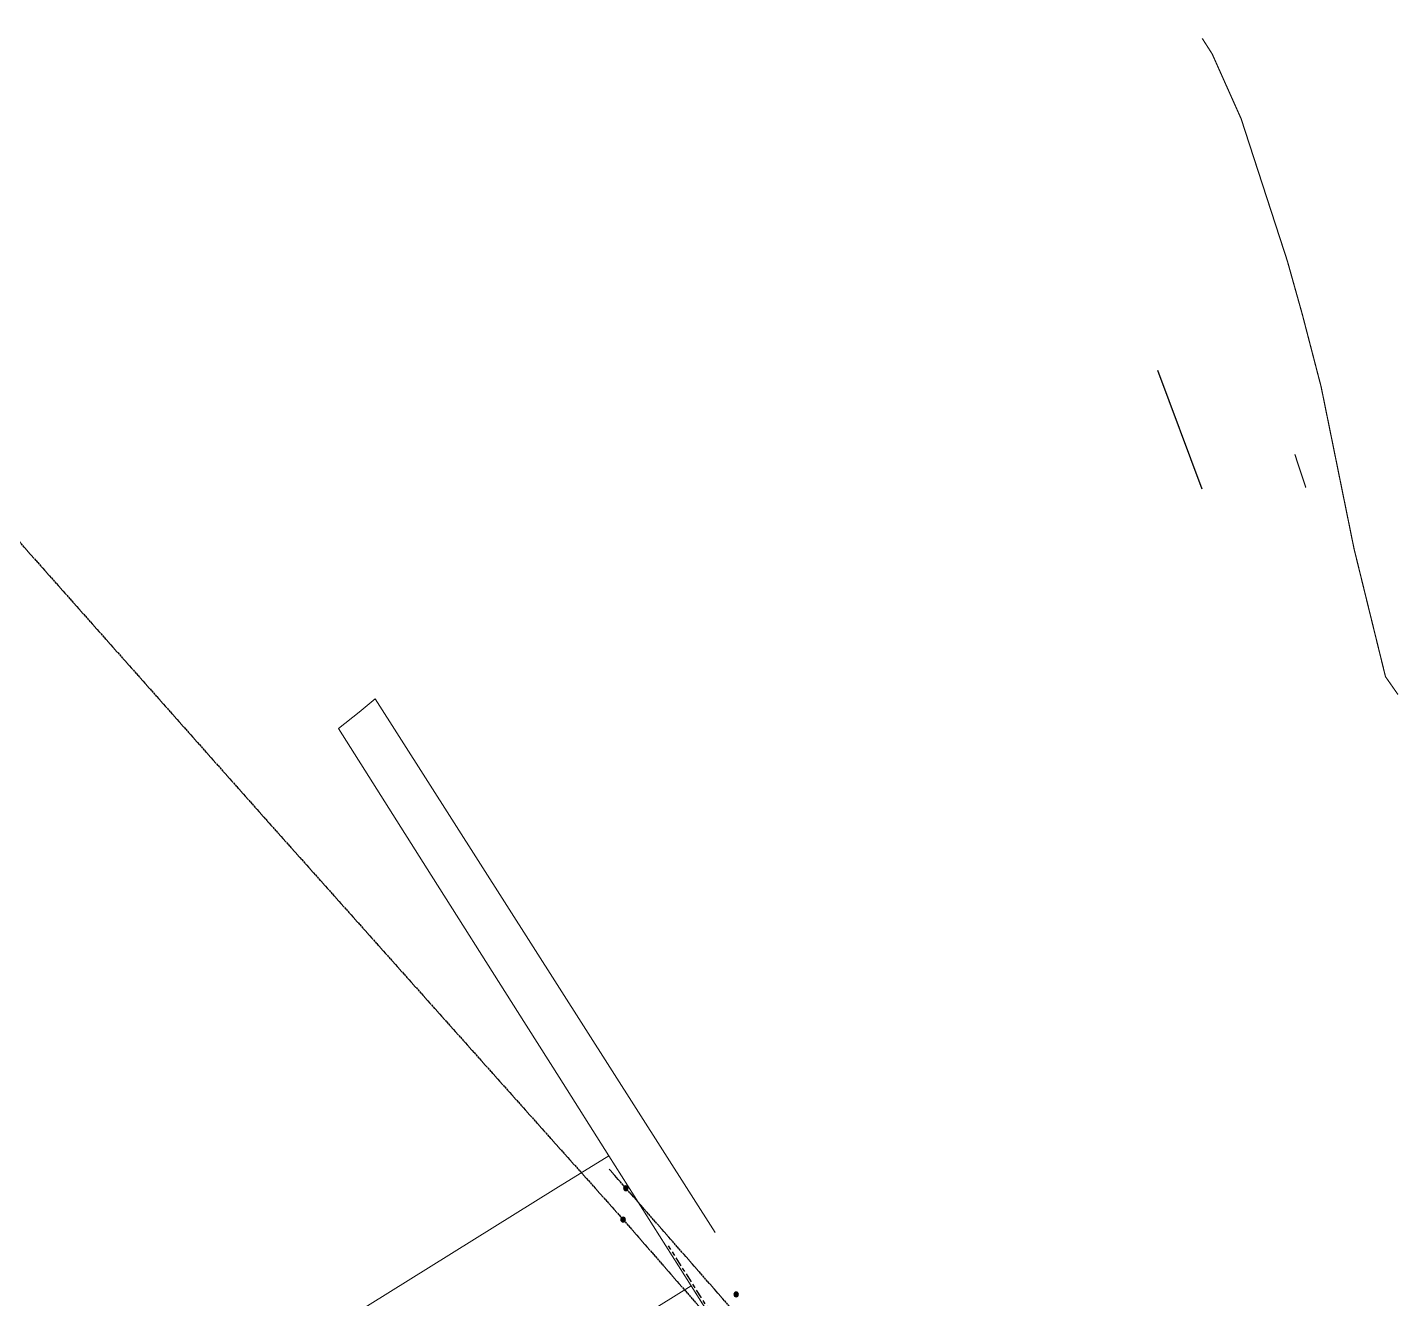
# Model space of a CAD drawing. Header units: metres. Extents: x 303957 to 307239, y 6268736 to 6272503.
# Drawn here: x 305591 to 306180, y 6270312 to 6270858 of the extents above; entities that cross this region are included whole.
import ezdxf
from ezdxf.enums import TextEntityAlignment as Align

# ---------------------------------------------------------------- set-up
doc = ezdxf.new("R2010")
doc.units = ezdxf.units.M
for name, pattern in [('Cable Exist OH', [1, 1, 0]), ('Cable Exist UG', [8.2, 4, -1.2, 1.8, -1.2]), ('IE Trench LV', [6.5, 5, -1.5])]:
    doc.linetypes.add(name, pattern=pattern)
doc.layers.get('0').update_dxf_attribs({"color": 6})
doc.layers.add('Cadastre Land Parcels_SP_EXT', color=9, linetype='Continuous', lineweight=5)
doc.layers.add('Cadastre Roads_SP_EXT', color=9, linetype='Continuous', lineweight=5)
for name, color, linetype in [('Mains_TR_EXT', 7, 'Continuous'), ('SupportsOH_SP_TR_HV_LV_SL_EXT', 7, 'Continuous'), ('Trench_SP_NEW', 2, 'Continuous'), ('UG_Details_SP_MISC', 7, 'Continuous')]:
    doc.layers.add(name, color=color, linetype=linetype)
doc.styles.add('POLE_LABEL', font='arial.ttf')
doc.styles.get("Standard").update_dxf_attribs({"font": 'arial.ttf'})
doc.linetypes.add('Cable 4', pattern='A,5.25,-0.1,["o",Standard,S=2,R=0,X=1.2,Y=-0.7],-4', length=9.35)

# ---------------------------------------------------------------- blocks, each defined once
blk = doc.blocks.new('POLE_EXT')
blk.add_hatch(color=256).paths.add_polyline_path([(-1, 0, 1), (1, 0, 1)])
blk.add_lwpolyline([(-1, 0, 1), (1, 0, 1)], format="xyb", close=True)
for tag, height, flags, p in [('pNumber', 2.5, 8, (-17.84, 2.07)), ('OWNED_BY', 0.2, 9, (1.35, -0.4)), ('SPECIAL_USE', 0.2, 9, (1.35, -0.8)), ('STATE', 0.2, 9, (1.35, -1)), ('cLV', 0.2, 9, (1.35, -1.4)), ('hDepth', 0.2, 9, (1.35, -1.6)), ('hDia', 0.2, 9, (1.35, -1.8)), ('cHV', 0.2, 9, (1.35, -2)), ('cLinedev', 0.2, 9, (1.35, -3.4)), ('pExisting', 0.2, 9, (1.35, -3.8)), ('pFooting', 0.2, 9, (1.35, -4.4)), ('pNew', 0.2, 9, (1.35, -4.6)), ('pRelocate', 0.2, 9, (1.35, -5)), ('pRemove', 0.2, 9, (1.35, -5.2)), ('pReplace', 0.2, 9, (1.35, -5.4)), ('pStay', 0.2, 9, (1.35, -5.6)), ('pType', 0.2, 9, (1.35, -5.8)), ('PARENT', 0.2, 9, (1.35, -0.6)), ('USAGE', 0.2, 9, (1.35, -1.2)), ('LBRACKET', 0.2, 9, (1.35, -2.2)), ('LExisting', 0.2, 9, (1.35, -2.4)), ('LANTNUMBER', 0.2, 9, (1.35, -2.6)), ('LOther', 0.2, 9, (1.35, -2.8)), ('LRemove', 0.2, 9, (1.35, -3)), ('LEGEND', 0.2, 9, (1.35, -3.2)), ('LOCATION', 0.2, 9, (1.35, -3.6)), ('PFNUMBER', 0.2, 9, (1.35, -4)), ('NEWPFNUMBER', 0.2, 9, (1.35, -4.2)), ('cspan', 0.2, 9, (1.35, -6)), ('STREETNAME', 0.2, 9, (1.35, -6.2)), ('SUBURB', 0.2, 9, (1.35, -6.4)), ('OPERATED_BY', 0.2, 9, (1.36, -7.01)), ('NOTES', 0.2, 9, (1.35, -6.6)), ('MAINTAINED_BY', 0.2, 9, (1.36, -6.81))]:
    blk.add_attdef(tag, text='', height=height, dxfattribs=dict(flags=flags)).set_placement(p, align=Align.MIDDLE_LEFT)
at = {"style": 'POLE_LABEL'}
for tag, height, flags, p in [('STRUCTURE_PLANT_NUMBER', 0.2, 9, (1.35, 0.03)), ('ASSET_NUM', 2.5, 8, (2, 2)), ('STREET_CODE', 0.2, 9, (1.35, -0.2))]:
    blk.add_attdef(tag, text='', height=height, dxfattribs=dict(at, flags=flags)).set_placement(p, align=Align.MIDDLE_LEFT)
at = {"flags": 1}
blk.add_attdef('Z', (1.35, -7.33), '', height=0.2, dxfattribs=at)

msp = doc.modelspace()

# ---------------------------------------------------------------- linework, layer by layer
at = {"layer": 'Cadastre Land Parcels_SP_EXT', "linetype": 'Continuous'}
for points in [[(305729.91, 6270225.96), (305862.21, 6270308.85), (305876.18, 6270317.61), (305840.79, 6270373.45), (305818.13, 6270359.36), (305728.41, 6270303.56), (305602.41, 6270225.2), (305638.29, 6270168.56), (305729.91, 6270225.96)], [(305731.6, 6270138.72), (305911.48, 6270252.4), (305915.74, 6270255.09), (305876.18, 6270317.61), (305862.21, 6270308.85), (305729.91, 6270225.96), (305638.29, 6270168.56), (305645.43, 6270157.21), (305678.44, 6270105.12), (305731.6, 6270138.72)]]:
    msp.add_lwpolyline(points, close=True, dxfattribs=at)
at = {"layer": 'Cadastre Roads_SP_EXT', "linetype": 'Continuous'}
for p, q in [((305740.49, 6270569.56), (305733.55, 6270563.94)), ((305886.57, 6270340.52), (305740.49, 6270569.56)), ((305733.55, 6270563.94), (305724.8, 6270556.87)), ((305724.8, 6270556.87), (305762.8, 6270496.68)), ((305762.8, 6270496.68), (305801.62, 6270435.42)), ((305801.62, 6270435.42), (305819.51, 6270407.11)), ((305819.51, 6270407.11), (305840.79, 6270373.45)), ((305840.79, 6270373.45), (305876.18, 6270317.61)), ((305876.18, 6270317.61), (305915.74, 6270255.09))]:
    msp.add_line(p, q, dxfattribs=at)
at = {"layer": 'Mains_TR_EXT', "linetype": 'Cable Exist OH'}
for points in [[(303957.08, 6272503.06), (304071.82, 6272371.4), (304222.56, 6272198.97), (304355.22, 6272047.57), (304510.39, 6271871.4), (304619.47, 6271746.96), (304794.89, 6271546.88), (304913.62, 6271410.9), (305074.52, 6271226.79), (305199.75, 6271084.72), (305321.86, 6270945.36), (305472.13, 6270772.08), (305583.87, 6270641.27), (305694.28, 6270517), (305846.39, 6270346.73), (305960.23, 6270216.32), (306082.66, 6270076.53)], [(306102.36, 6270069.64), (305971.76, 6270218.54), (305840.99, 6270367.72)]]:
    msp.add_lwpolyline(points, dxfattribs=at)
at = {"layer": 'Trench_SP_NEW', "color": 2, "linetype": 'Cable 4'}
msp.add_line((306076.6, 6270710.66), (306095.6, 6270659.77), dxfattribs=at)
at = {"layer": 'Trench_SP_NEW', "linetype": 'IE Trench LV', "const_width": 0.5, "flags": 128}
for points in [[(306179.83, 6270571.44), (306174.46, 6270579.13), (306160.95, 6270634.05), (306146.81, 6270703.61), (306138.69, 6270734.84), (306132.29, 6270757.66), (306112.46, 6270818.66), (306100.02, 6270846.49), (306095.75, 6270853.17)], [(306135.52, 6270674.61), (306140.23, 6270660.32)]]:
    msp.add_lwpolyline(points, dxfattribs=at)
at = {"layer": 'UG_Details_SP_MISC', "color": 7, "linetype": 'Cable Exist UG', "flags": 128}
msp.add_lwpolyline([(305907, 6270270.78), (305866.49, 6270334.8)], dxfattribs=at)

# ---------------------------------------------------------------- block references
at = {"layer": 'SupportsOH_SP_TR_HV_LV_SL_EXT'}
for p in [(305848.17, 6270359.45, 87.64), (305847, 6270346.02, 88.42), (305895.55, 6270313.89)]:
    msp.add_blockref('POLE_EXT', p, dxfattribs=at)

doc.saveas('drawing.dxf')
